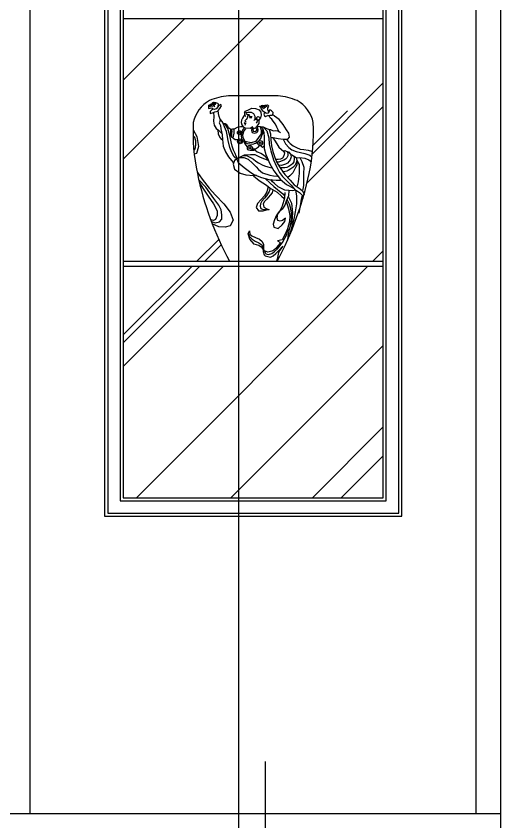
# Model space of a CAD drawing. Extents: x 464 to 5835, y 3932 to 7771.
# Drawn here: x 5022 to 5805, y 4604 to 5906 of the extents above; entities that cross this region are included whole.
import ezdxf

# ---------------------------------------------------------------- set-up
doc = ezdxf.new("R2010")
doc.units = 0
doc.header["$LTSCALE"] = 250
doc.header["$MEASUREMENT"] = 0
for name, color, linetype in [('3', 3, 'CONTINUOUS'), ('4', 4, 'CONTINUOUS'), ('7', 7, 'CONTINUOUS'), ('BH', 3, 'CONTINUOUS'), ('TEXT', 3, 'CONTINUOUS')]:
    doc.layers.add(name, color=color, linetype=linetype)

# ---------------------------------------------------------------- blocks, each defined once
blk = doc.blocks.new('FH12E001')
at = {"layer": '3'}
for points in [[(70.2, 391.4), (67.4, 393.7), (63.2, 392.4)], [(142.7, 376.4), (151.1, 378.1), (159.6, 378.1), (165.1, 374.8), (168, 368.4), (168, 360.4), (166.3, 358.3), (173.1, 365.5), (176, 367.6), (179.8, 366.3), (181.1, 365.1)], [(146.8, 375.1), (150.1, 372.7), (151.2, 369.1), (149.8, 364.1), (147.3, 360.2), (144.8, 357.8), (143.7, 356.9), (145.7, 355.5), (146.8, 355.3)], [(194.7, 389.8), (192, 389), (190.6, 387.5), (189.6, 386.7)], [(154.2, 368.2), (158.1, 368.2), (161.7, 367.4)], [(155.1, 365.5), (157.8, 365.5), (160.6, 364.9)], [(171, 359.2), (173.9, 362.5), (175.6, 359.6), (174.3, 355.8), (171.8, 351.2)], [(108.7, 336.8), (109.1, 332.7), (108.7, 325.4), (108.3, 318.8)], [(143.1, 340.8), (139.2, 335.8), (136.5, 329.6), (135.1, 320.9), (135.8, 312.9), (142.6, 305.4), (150, 301.9), (155.9, 301), (163.5, 300.3), (169.9, 302.2), (178.1, 307.7), (182.9, 314.1), (185.6, 321.4), (188.2, 326.6), (188.2, 336)], [(145.2, 338), (141.7, 332.8), (138.3, 322.2), (139.2, 316.6), (144.3, 307.6), (159.3, 303.8), (171.7, 307.6), (178.5, 316.2), (184.5, 325.6), (184.5, 333.3), (181.9, 341.4)], [(141.5, 352.8), (144.8, 351.1), (147, 351.1)], [(142.3, 352.2), (142.6, 351.1), (145.7, 350)], [(142.9, 348.1), (145.9, 347.3)], [(164.6, 341.1), (161.3, 338.5), (160.3, 334.7), (161.7, 328.8), (167.2, 327.4), (173.5, 328.3), (176.1, 331.2), (176.7, 334.9), (175.6, 340.1), (173.5, 342.8)], [(165.3, 339.1), (163.5, 336.5), (164.2, 331.8), (170.5, 331), (173.4, 334), (173.4, 336.5), (171.2, 339.5)], [(173.5, 342.8), (170.8, 341.7), (170.5, 339.1), (167.9, 338.7), (164.9, 338.7)], [(181.1, 343.5), (188.4, 342.2), (197.7, 333), (202.3, 315.7), (203.4, 300.2), (207.5, 284), (213.8, 262.1), (221.3, 245.4), (228.8, 230.5), (235.7, 220.7), (247.3, 209.2), (257.1, 199.4), (265.7, 189.6), (277.3, 181.5), (284.7, 174), (286.3, 168.2)], [(162.5, 288.5), (170.1, 288.9), (177, 293.5), (180.4, 297.6)], [(183, 296.1), (186.9, 293.1), (190.3, 295)], [(140.7, 272.2), (149.7, 271.4), (157.5, 267.3), (165.4, 263.6), (171, 258.7), (177.7, 254.6), (186.3, 249.4), (192.3, 246.8), (200.5, 244.2), (209.9, 242.3)], [(270.8, 267), (278.5, 267.8), (290.5, 266.2), (300.5, 261.6), (306.7, 257)], [(62.6, 110.4), (71.7, 107.2), (81.5, 109.6), (87.3, 116.2), (87.3, 126.9), (85.7, 139.2), (79.9, 150.7), (68.4, 167.2), (58.5, 181.1), (48.6, 195.1), (30.6, 213.8)], [(194.8, 214.8), (205.3, 205.5), (214.6, 196.2)], [(267.6, 187.4), (261.7, 185.7), (251.7, 186.7), (241.6, 187.7), (225.1, 195.7), (215.5, 204.2), (211.5, 208.2), (207.5, 213.8)], [(205.8, 192.2), (203.2, 183.9), (197.1, 173.2), (192.4, 168.1), (185.6, 160.2), (182.3, 154.1), (181.2, 148.4), (183.4, 142.3), (188.8, 139.8), (200.4, 141)], [(214.6, 196.2), (236.7, 178.2), (241.3, 173.5)], [(247.7, 164.2), (252.4, 154.3), (254.7, 145.6), (257, 131.7), (257, 114.8), (254.7, 101.5)], [(152.2, 81.5), (154.9, 74.5), (161.9, 67.6), (168.8, 62.9), (178.5, 58.3), (185.4, 53.3), (187.8, 46), (195.5, 31.7), (202, 29.8), (209.8, 32.8), (216.3, 37.1), (224.1, 44), (236.4, 59.5), (246.9, 79.1), (250.3, 91.9)]]:
    blk.add_lwpolyline(points, dxfattribs=at)
for centre, radius in [((153.4, 371.3), 1.56), ((130.8, 328.1), 4.88), ((130.8, 328.1), 2.02), ((132.1, 307), 6.1), ((132.1, 307), 2.52), ((156.2, 290.9), 6.1), ((181.3, 302.7), 6.1), ((181.3, 302.7), 2.52), ((156.2, 290.9), 2.52)]:
    blk.add_circle(centre, radius, dxfattribs=at)
at = {"layer": '4'}
blk.add_lwpolyline([(57.3, 406.7, 0.2199), (17.8, 353.1, 0.067968), (27.7, 228.4, 0.072825), (106.3, 13.6), (222.8, 13.6, 0.072825), (301.3, 228.4, 0.067968), (311.3, 353.1, 0.2199), (271.8, 406.7, 0.079788), (225.2, 418.1), (103.9, 418.1)], format="xyb", dxfattribs=at)
blk.add_arc((115.8, 267.4), 151.2, 94.5321, 112.7796, dxfattribs=at)
at = {"layer": '7'}
for points in [[(55.1, 395.9), (54.6, 391.2), (55.1, 387.6), (58.9, 387.9), (63.4, 388.9), (65.7, 387.4), (66.4, 385.1)], [(55.1, 395.9), (57.4, 395.4), (57.9, 392.2), (58.9, 391.4), (59.7, 392.7), (58.6, 393.9), (58.6, 396.4), (61.4, 398.7), (63.4, 399.2), (63.4, 397.7), (61.7, 395.9), (61.4, 394.7), (61.2, 392.2)], [(83.3, 360.9), (80.8, 367.7), (79.8, 374.8), (78.3, 382.5), (82.9, 387.1), (87, 393.8), (85.4, 397.3), (80.3, 394.3), (78.3, 392.2), (73.7, 386.6), (69.1, 384.6), (64.5, 385.6), (59.3, 380), (58.8, 375.4), (67, 377.4), (70.6, 378.9), (78.7, 380.6)], [(66.4, 401.2), (64.4, 401.2), (62.9, 398.9)], [(79, 393.2), (79.5, 397.9), (77.5, 400), (72.7, 401), (69.7, 401), (70.2, 399.5), (72.5, 398.4), (71.2, 396.9), (69.2, 395.9), (67.9, 397.9), (68.5, 400.5), (70, 401.7), (69.2, 403), (67.7, 402), (65.4, 400.2), (65.2, 396.9), (67.2, 394.7), (68.7, 393.7)], [(183.5, 394.5), (187.1, 395.3), (190.9, 394.8), (192.9, 393.3), (194.5, 391.3)], [(189, 395), (192.7, 395.8), (195.3, 395.2), (197.2, 391.7)], [(195.3, 395.2), (197.6, 395.9), (199.5, 396.2), (201.8, 394.3), (201.1, 391.6), (199.6, 389), (199.1, 386.1), (200.1, 381.8), (203.3, 380.4)], [(67, 377.4), (68, 367.7), (67, 356.4), (68.5, 346.7), (73.7, 338.6), (79.3, 334), (87, 327.3)], [(142.7, 376.4), (145.7, 381.1), (154.1, 385.3), (161.3, 387.8), (170.1, 387.4), (179, 384.4), (183.2, 378.1), (184, 371), (181.9, 364.7), (179, 360.4), (178.5, 356.7), (178.1, 350.8), (173.5, 344), (173.5, 342.8)], [(142.7, 376.4), (142.9, 372.1), (144.5, 369.6), (145.9, 368.2)], [(179.4, 392.8), (182.1, 393.3), (184.3, 391.7), (186.9, 389.2), (188.3, 388.2)], [(179.4, 392.8), (182.4, 390), (184.1, 386.7), (187.1, 381.8), (190, 380.3), (193.5, 377.8), (196.9, 376.2), (201.5, 376.5), (203.5, 379.4), (203.4, 380.3)], [(183.5, 394.5), (184.8, 393), (187.7, 393.2), (189.6, 392.8), (190.9, 390.9), (191.7, 389.2)], [(188.3, 388.2), (187.9, 389.9), (187.4, 392.2), (186.7, 392.5)], [(195.2, 377), (191.6, 375.5), (190.4, 373.4), (192, 369.8), (194.6, 367.8), (197.9, 369.2), (200.1, 370.1), (203.5, 370.6), (205.7, 371.4), (210.4, 371.2), (212.2, 372.2)], [(207.3, 317.6), (213.2, 316.5), (225.7, 314.2), (237.5, 312.5), (249.4, 312.5), (253.4, 317.5), (251.4, 327.3), (246, 335.4), (237.9, 347.9), (227.7, 360.4), (216.6, 368.8), (212.2, 372.2), (213.5, 377.3), (209.1, 381.3), (206.4, 383.7), (203.4, 383), (203.4, 380.3), (203.3, 380.4)], [(83.3, 360.9), (82.9, 355.2), (81.3, 352.4), (84.1, 345.4), (85.4, 337.2), (88.2, 322.9), (89.1, 311.5), (90.7, 295.5), (96.8, 281.6), (103.8, 269.4), (111.1, 260.4), (116.5, 254.7)], [(124.2, 263.4), (118.1, 269.4), (112.4, 280), (107.5, 291.5), (103.4, 309.4), (100.9, 323.3), (99.3, 331.1), (94.4, 342.5), (91.1, 351.1), (88.2, 355.6), (83.3, 360.9)], [(143.7, 370.2), (140.7, 368), (138.2, 363.8), (135.7, 358.6), (135.1, 352.8), (136.3, 347.8), (139.8, 342.3), (145.1, 340.1), (157.3, 339.2), (163.6, 343.4)], [(227, 331.3), (225.8, 335.2), (222.4, 341.8), (219.3, 349), (213.4, 356.6), (209.7, 361.1), (206.3, 364.8), (203.2, 369.1), (200.1, 370.1)], [(17.1, 335.5), (26.8, 318.6), (30.1, 294.4), (25.4, 277.1), (20, 275.2)], [(111.6, 335.6), (107.5, 337.6), (104.1, 339.8), (101.9, 343.8), (99.6, 347.1), (95.9, 349.8), (91.4, 350.5)], [(126.3, 265.3), (122.6, 271), (120.2, 277.6), (116.1, 285.7), (113.2, 295.1), (110.3, 305.8), (108.3, 318), (105.8, 327), (102.6, 338.1), (97.6, 346.2), (93.7, 350.2)], [(139.2, 342.6), (133.5, 342.6), (125.1, 341), (117.5, 336.9), (116, 336.5), (113.7, 336.5), (112.1, 336.3), (111.1, 334.9), (111.7, 331.3), (111.4, 325.8), (111, 319.3), (111, 317.1), (114.4, 316.7)], [(116.7, 336.1), (117.1, 326.6), (114.4, 315.2), (120.5, 311.7), (128.5, 311.3)], [(174.2, 343.9), (181.1, 343.5), (187.1, 339.2), (190.1, 328.6), (191.4, 317.5), (190.9, 306.4), (190.9, 289.7), (195.2, 274.7), (198.6, 267.5), (204.7, 251.8), (214.6, 234.7), (231.2, 213.4), (245.8, 201.4), (264.6, 191.6)], [(188.4, 342.2), (195.4, 339.6), (203.5, 335.6), (206.8, 325), (207.8, 310.3), (209.3, 296.1), (212.6, 282.5), (217.6, 267.2), (223.4, 253.9), (232.3, 239.9), (241.5, 226), (254.8, 211.7), (265, 200.8), (279.3, 190.6), (286.1, 185.4), (289.2, 176.3)], [(199.4, 337.6), (206.9, 335.7), (213.2, 332.9), (217.8, 333.3), (224.9, 332.3), (229.1, 330.3), (230.8, 328.2)], [(19.5, 319.3), (22.9, 309.4), (22.9, 299), (22.3, 291.2), (21.1, 286.6), (19, 285.1)], [(77.8, 334.5), (78.3, 325.3), (82.9, 316.1), (87.5, 311)], [(211.7, 316.4), (216.7, 309.8), (222.1, 300.9), (227.1, 292.4), (233.7, 286.7), (238.3, 283.2), (241, 278.9), (239.1, 271.6), (236, 266.2), (231, 263.5), (225.2, 262.8), (220.6, 262.4)], [(140.9, 307.3), (143.7, 300.9), (149.7, 293.7), (151.3, 293.7)], [(237.9, 312.5), (243.3, 300.9), (251.8, 291.7), (259.2, 285.9), (269.2, 282.4), (280.4, 279.7), (290.5, 277), (302.8, 272.8), (308.2, 268.9)], [(246.8, 310.6), (250.7, 305.6), (254.9, 301.3), (261.9, 295.9), (270, 291.7), (279.3, 287.8), (288.1, 287), (299.3, 285.5), (307.1, 282.8), (309, 280.5)], [(157.8, 285.2), (166.2, 285.6), (168.2, 286.1), (174.3, 281.6), (182.7, 278), (189.9, 274), (195.6, 268.8), (200.4, 259.9)], [(238.3, 284), (241.8, 284.7), (246.8, 282.4), (249.5, 278.9), (249.5, 271.2), (246.4, 266.6), (243.7, 263.1), (239.5, 260.8), (232.5, 258.1), (227.5, 256.2), (222.9, 256.2)], [(246.8, 282.4), (251.1, 280.9), (255.7, 275.5), (256.9, 269.3), (254.9, 261.6), (252.2, 258.1), (248, 253.5), (243.7, 251.2), (233.3, 248.1), (227.5, 248.5)], [(201.7, 259.7), (190.7, 264.2), (180.6, 268.6), (169, 273.8), (157.4, 274.2), (142.2, 273.4), (131, 267.8), (118.9, 260.2), (115.3, 251.4), (118.9, 239), (132.6, 229.4), (146.2, 225.4), (165, 223.4), (171.4, 224.6)], [(124.2, 263.4), (127.8, 255), (142.6, 242.6), (155.4, 233), (166.2, 226.2), (185, 218.6), (202.3, 213.8), (220.3, 211.8), (233.1, 211.8)], [(131, 267.8), (141.8, 267.8), (151.8, 263.4), (162.6, 253.4), (171.8, 244.2), (177.4, 237.8), (187.4, 229.8), (204.7, 223.8), (213.9, 222.2), (223.9, 221.8)], [(255.7, 275.5), (260.3, 273.5), (265, 270.1), (265, 263.9), (263.8, 257), (260.3, 252), (256.5, 248.5), (251.8, 245.4), (246.8, 243.1), (241.4, 241.9), (234.1, 242.3), (229.8, 242.3)], [(262.7, 271.8), (269.2, 267.4), (271.1, 260.4), (269.2, 254.3), (265.9, 247.7), (261.1, 243.1), (256.1, 239.6), (250.3, 235.4), (246.4, 233.8), (239.1, 232.7), (235.6, 232.7)], [(271.1, 260.4), (270.8, 248.5), (268.1, 243.1), (264.2, 234.6), (261.1, 230), (258.4, 226.9), (253.8, 222.3), (248.8, 218.8)], [(271.1, 260.4), (276.8, 250.3), (277.1, 238.9), (277.1, 228), (275.4, 214.9), (274.3, 208), (272.3, 198.3), (271.1, 196.9)], [(278.5, 267.8), (283.5, 257.5), (288.1, 243.4), (287.6, 227.4), (287.6, 212.8), (287.6, 199.7), (285.6, 188.7), (285, 187.2)], [(28, 230.5), (39.6, 214), (56.8, 192.7), (72.5, 175.4), (92.2, 154), (107.9, 133.5), (115.3, 113.7), (107.9, 99.8), (95.5, 96.5), (79.9, 97.3), (64.1, 105)], [(165.3, 222.3), (178.8, 211.2), (197.1, 199.3), (205.8, 192.2), (223.3, 182.6), (233.6, 173.1), (240, 166.8)], [(32, 207.2), (41.2, 192.7), (54.4, 172.9), (67.5, 154), (75.8, 136.8), (75.8, 125.2), (72.5, 115.4), (67.5, 112.9), (60.3, 115.1)], [(200.7, 195.8), (198.1, 183.2), (192.1, 173.2), (184.1, 164.6), (174.8, 154.7), (171.5, 145.4), (177.5, 136.7), (188.8, 136.7), (196.8, 139.4), (203.4, 140.1)], [(212.5, 187.9), (211.1, 180.7), (206.1, 175.3), (198.1, 165.6), (192, 159.5), (188.4, 153.8), (190.6, 145.5), (197.4, 141.9), (203.4, 140.1)], [(251.7, 186.7), (250.7, 173.7), (245.1, 160.6), (242.1, 151.1), (235.6, 141.1), (228.6, 135.1)], [(242.1, 181.7), (240.6, 167.6), (235.1, 148.6), (228.6, 135.1)], [(267.6, 187.4), (270.1, 173.2), (270.1, 154), (267.1, 134.4), (264.2, 116.7), (258.8, 98.1), (254.3, 80.9), (254.3, 79)], [(245.1, 160.6), (251.1, 141.4), (254.3, 125.5), (253.5, 110.5), (248.7, 93), (241.6, 77.9), (235.2, 66), (224.1, 63.6), (229.6, 60.5), (230.4, 58.1), (224.9, 51), (220.1, 44.6), (214.6, 40.6), (209.8, 38.3), (200.1, 35.9), (192.4, 39), (186, 46.2), (178, 51.7), (166.5, 55.2), (155.8, 67.6), (151.8, 80.3), (155, 88.2)], [(250.7, 170.7), (257.7, 155.6), (260.2, 131.6), (259.2, 111), (252.2, 92), (249.2, 74.9), (248.1, 64.7)], [(284.3, 175.6), (281.9, 165.3), (279.9, 154), (276, 131.5)], [(228.6, 135.1), (221.2, 126.1), (216.1, 115), (213.2, 104.2), (215, 96.7), (225.5, 93.8), (235.2, 102.4), (241.6, 111), (243.1, 118.6)], [(243.1, 118.6), (236.3, 113.2), (230.1, 111.8), (224.8, 113.2), (223, 118.9), (224.4, 129.3), (228.6, 135.1)], [(155, 88.2), (156.1, 79.9), (161.1, 76), (170.4, 71.4), (179.6, 67.9), (186.6, 62.2), (189.3, 54.8), (189.3, 47.5), (188.9, 37.5), (191.2, 29.4), (193.6, 26.7), (206.7, 23.6), (212.9, 26.7), (219.8, 32.1), (227.2, 39.8), (237.2, 50.2), (229.5, 40.6), (226.4, 35.2), (223.3, 18.6), (221.6, 13.6)]]:
    blk.add_lwpolyline(points, dxfattribs=at)

msp = doc.modelspace()

# ---------------------------------------------------------------- hatches: boundary and pattern name
at = {"layer": 'BH'}
h = msp.add_hatch(dxfattribs=at)
h.set_pattern_fill('AR-RROOF', color=256, scale=300, angle=45, style=0)
h.set_pattern_definition([(45, (-12956.77, -45.4), (254.5584, 678.8225), [4500, -600, 1500, -300]), (45, (-12780.7, 342.8), (-494.268, 70.0036), [900, -99, 1800, -225]), (45, (-13031.01, 240.96), (960.9581, 1245.215), [2400, -420, 1200, -300])])
h.paths.add_polyline_path([(5494.8, 5651.6, -0.072825), (5443, 5509.8), (5614.5, 5509.8), (5614.5, 5901.8), (5194.5, 5901.8), (5194.5, 5509.8), (5366.1, 5509.8, -0.072825), (5314.3, 5651.6, -0.067968), (5307.7, 5733.9, -0.2199), (5333.8, 5769.3, -0.079788), (5364.5, 5776.8), (5444.6, 5776.8, -0.079788), (5475.3, 5769.3, -0.2199), (5501.4, 5733.9, -0.067968)])
h.paths.add_polyline_path([(5194.5, 5501.8), (5194.5, 5127.8), (5614.5, 5127.8), (5614.5, 5501.8)])

# ---------------------------------------------------------------- linework, layer by layer
at = {"layer": '3'}
for points in [[(5169.5, 5102.8), (5639.5, 5102.8), (5639.5, 7092.8), (5169.5, 7092.8)], [(5189.5, 5122.8), (5619.5, 5122.8), (5619.5, 7072.8), (5189.5, 7072.8)]]:
    msp.add_lwpolyline(points, close=True, dxfattribs=at)
at = {"layer": '4'}
for p, q in [((5804.5, 4497.8), (5804.5, 7497.8)), ((5044.5, 4617.8), (5044.5, 7297.8)), ((5764.5, 4617.8), (5764.5, 7297.8))]:
    msp.add_line(p, q, dxfattribs=at)
at = {"layer": '7'}
for p, q in [((5194.5, 5901.8), (5614.5, 5901.8)), ((5194.5, 5509.8), (5614.5, 5509.8)), ((5194.5, 5501.8), (5614.5, 5501.8)), ((4084.5, 4617.8), (5804.5, 4617.8))]:
    msp.add_line(p, q, dxfattribs=at)
for points in [[(5164.5, 5097.8), (5644.5, 5097.8), (5644.5, 7097.8), (5164.5, 7097.8)], [(5194.5, 5127.8), (5614.5, 5127.8), (5614.5, 7067.8), (5194.5, 7067.8)]]:
    msp.add_lwpolyline(points, close=True, dxfattribs=at)
at = {"layer": 'TEXT'}
msp.add_lwpolyline([(5381.5, 4473.8), (5381.5, 7677.5), (5565.9, 7677.5)], dxfattribs=at)
at = {"layer": 'TEXT', "color": 1}
msp.add_lwpolyline([(5424.4, 4482.2), (5424.4, 4701.4)], dxfattribs=at)

# ---------------------------------------------------------------- block references
at = {"layer": '7', "xscale": 0.66, "yscale": 0.66, "zscale": 0.66}
msp.add_blockref('FH12E001', (5296, 5500.9), dxfattribs=at)

doc.saveas('drawing.dxf')
